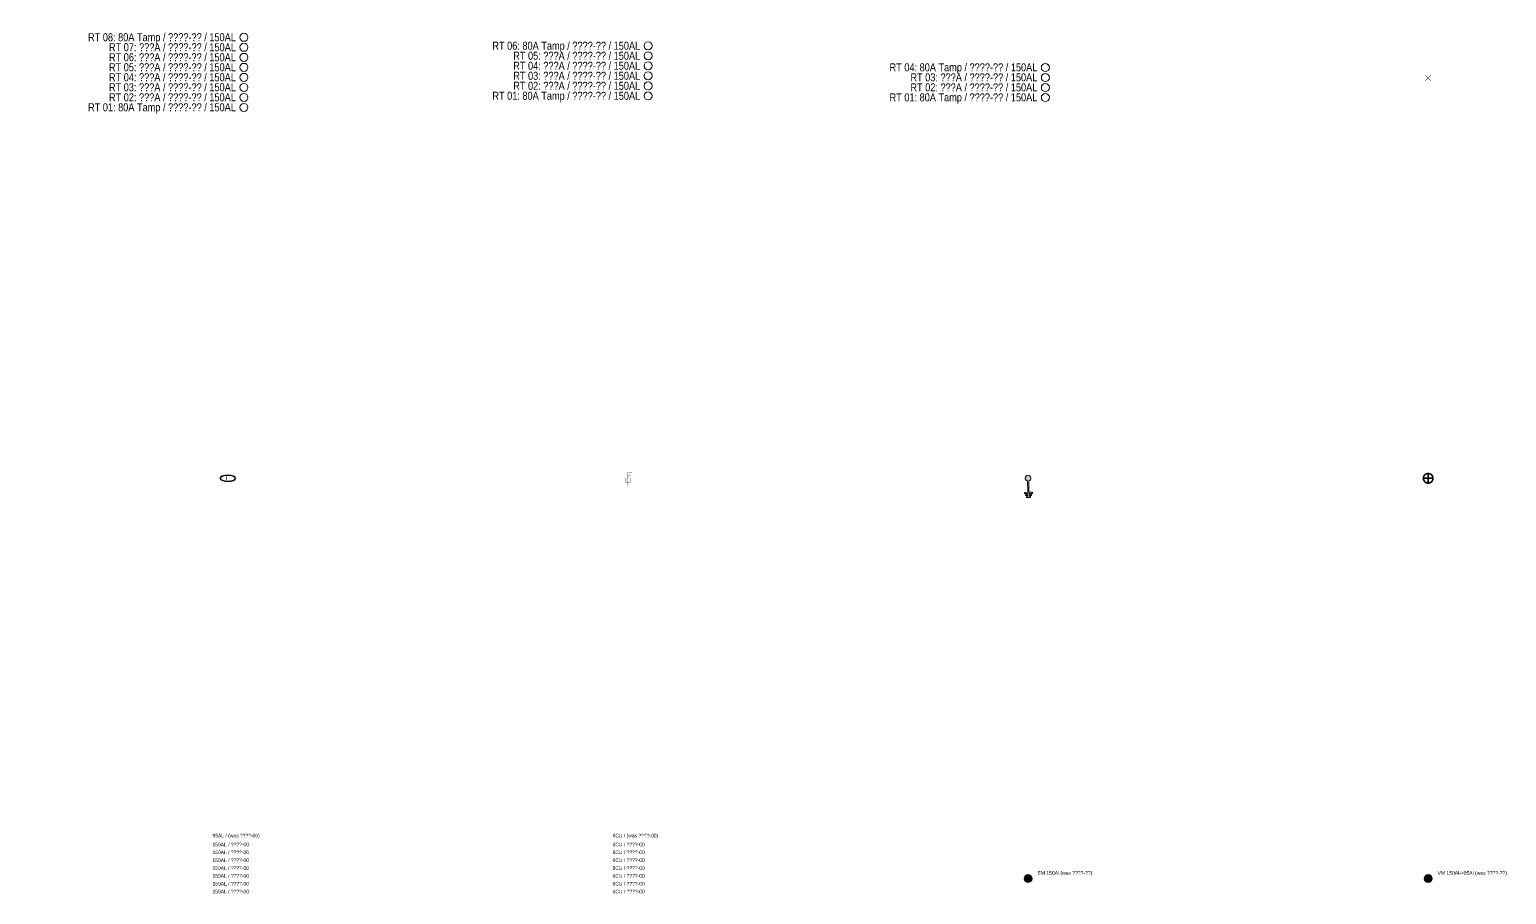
# Model space of a CAD drawing. Extents: x -25 to 358, y -10 to 454.
# Drawn here: x -24.8 to 159.8, y 98 to 206.1 of the extents above; entities that cross this region are included whole.
import ezdxf
from ezdxf.enums import TextEntityAlignment as Align

# ---------------------------------------------------------------- set-up
doc = ezdxf.new("R2018")
doc.units = 0
doc.header["$MEASUREMENT"] = 0
doc.linetypes.add('DASHED', pattern=[0.75, 0.5, -0.25])
for name, color, linetype, lineweight, true_color in [('01 - Aardpen', 160, 'Continuous', 0, 0x1940ff), ('Aansluiting LS K04', 3, 'DASHED', 0, 0x00f000), ('Aansluiting LS K05', 6, 'DASHED', 0, 0xeb00eb)]:
    doc.layers.add(name, color=color, linetype=linetype, lineweight=lineweight, true_color=true_color)
for name, color, linetype, lineweight in [('01 - Bestaande kabel', 125, 'Continuous', 0), ('01 - Geulbak', 18, 'Continuous', 0), ('Aansluiting LS K01', 120, 'DASHED', 0), ('Aansluiting LS K02', 52, 'DASHED', 0), ('Aansluiting LS K03', 5, 'DASHED', 0), ('Aansluiting LS K06', 30, 'DASHED', 0), ('Aansluiting LS K07', 252, 'DASHED', 0), ('Aansluiting LS K08', 244, 'DASHED', 0), ('Knooppunt LS AM', 7, 'Continuous', 0)]:
    doc.layers.add(name, color=color, linetype=linetype, lineweight=lineweight)
for name, color, linetype in [('01 - Diversen', 7, 'Continuous'), ('01 - Station', 7, 'Continuous'), ('TEST_INSERT', 7, 'Continuous')]:
    doc.layers.add(name, color=color, linetype=linetype)
doc.styles.add('TECHBASE_ARIAL_NOVA_LIGHT', font='ArialNova-Light.ttf')

# ---------------------------------------------------------------- blocks, each defined once
blk = doc.blocks.new('TB_NIEUWE MOF__40955691265E_B54C1F3F_ANL1_TEXT1_H045')
h = blk.add_hatch(color=0)
h.dxf.hatch_style = 1
edge = h.paths.add_edge_path()
edge.add_arc((0, 0), 0.5, 0, 360)
at = {"layer": 'Knooppunt LS AM'}
blk.add_circle((0, 0), 0.5, dxfattribs=at)
at = {"style": 'TECHBASE_ARIAL_NOVA_LIGHT'}
blk.add_attdef('MOF_TEKST', text='', height=0.45, dxfattribs=at).set_placement((1.18, 0.93), align=Align.TOP_LEFT)
blk = doc.blocks.new('TB_MOF bestaand-nieuw__40955691265E_0B312397_ANL1_TEXT1_H045')
h = blk.add_hatch(color=0)
h.dxf.hatch_style = 1
h.paths.add_polyline_path([(0, 0.5), (0, -0.5, 0.414214), (0.5, 0, 0.414214)])
at = {"layer": '01 - Bestaande kabel'}
h = blk.add_hatch(color=256, dxfattribs=at)
h.dxf.hatch_style = 1
h.paths.add_polyline_path([(-0.5, 0, 0.414214), (0, -0.5), (0, 0.5, 0.414214)])
blk.add_lwpolyline([(0, 0.5), (0, -0.5)], dxfattribs=at)
at = {"layer": '01 - Station'}
blk.add_lwpolyline([(0, 0.5), (0, -0.5)], dxfattribs=at)
at = {"layer": 'Knooppunt LS AM'}
blk.add_circle((0, 0), 0.5, dxfattribs=at)
at = {"style": 'TECHBASE_ARIAL_NOVA_LIGHT'}
blk.add_attdef('MOF_TEKST', text='', height=0.45, dxfattribs=at).set_placement((1.18, 0.93), align=Align.TOP_LEFT)
blk = doc.blocks.new('TB_OVK__40955691265E_DDF4D722_ANL1')
at = {"layer": '01 - Diversen', "true_color": 0x58ba48, "transparency": 33554687}
h = blk.add_hatch(color=85, dxfattribs=at)
h.dxf.hatch_style = 1
edge = h.paths.add_edge_path()
edge.add_ellipse((0, 0), major_axis=(0.984, -0.004), ratio=0.427896, start_angle=0, end_angle=360)
edge = h.paths.add_edge_path(flags=16)
edge.add_ellipse((0, 0), major_axis=(0.89, -0.003), ratio=0.403729, start_angle=0, end_angle=360)
at = {"layer": '01 - Bestaande kabel', "color": 85, "true_color": 0x58ba48}
for points, const_width in [([(-0.13, -0.27), (-0.13, 0.27)], 0.1), ([(-0.13, 0.27), (0.18, 0.27)], 0.005), ([(-0.13, 0.13), (0.14, 0.13)], 0.005), ([(-0.13, -0.01), (0.1, -0.01)], 0.005), ([(-0.13, -0.12), (0.03, -0.13)], 0.005)]:
    blk.add_lwpolyline(points, dxfattribs=dict(at, const_width=const_width))
for major_axis, ratio in [((0.984, -0.004), 0.427896), ((0.89, -0.003), 0.403729)]:
    blk.add_ellipse((0, 0), major_axis=major_axis, ratio=ratio, dxfattribs=at)
blk = doc.blocks.new('TB_Flatkast__40955691265E_691F6D24_ANL1')
at = {"layer": '01 - Geulbak', "linetype": 'Continuous', "const_width": 0.1}
for points in [[(0, -0.99), (-0.57, -1), (-0.58, 0.08)], [(0, -1.94), (0, 1.43), (1, 1.43)], [(0, 0.7), (0.73, 0.71)], [(0, 0.12), (0.33, 0.12)], [(0, -0.99), (0.71, -0.98), (0.7, 0.07)]]:
    blk.add_lwpolyline(points, dxfattribs=at)
blk = doc.blocks.new('TB_Aardpen 4.0__40955691265E_36F1E074_ANL1')
at = {"layer": '01 - Aardpen', "transparency": 33554687}
h = blk.add_hatch(color=5, dxfattribs=at)
h.dxf.hatch_style = 1
edge = h.paths.add_edge_path()
edge.add_line((0.08, -0.33), (0.08, -1.75))
edge.add_line((0.08, -1.75), (0.5, -1.75))
edge.add_line((0.5, -1.75), (0.5, -1.9))
edge.add_line((0.5, -1.9), (0.08, -1.9))
edge.add_line((0.08, -1.9), (0.08, -2))
edge.add_line((0.08, -2), (0.38, -2))
edge.add_line((0.38, -2), (0.38, -2.15))
edge.add_line((0.38, -2.15), (0.08, -2.15))
edge.add_line((0.08, -2.15), (0.08, -2.25))
edge.add_line((0.08, -2.25), (0.25, -2.25))
edge.add_line((0.25, -2.25), (0.25, -2.4))
edge.add_line((0.25, -2.4), (-0.25, -2.4))
edge.add_line((-0.25, -2.4), (-0.25, -2.25))
edge.add_line((-0.25, -2.25), (-0.08, -2.25))
edge.add_line((-0.08, -2.25), (-0.08, -2.15))
edge.add_line((-0.08, -2.15), (-0.38, -2.15))
edge.add_line((-0.38, -2.15), (-0.38, -2))
edge.add_line((-0.38, -2), (-0.08, -2))
edge.add_line((-0.08, -2), (-0.08, -1.9))
edge.add_line((-0.08, -1.9), (-0.5, -1.9))
edge.add_line((-0.5, -1.9), (-0.5, -1.75))
edge.add_line((-0.5, -1.75), (-0.08, -1.75))
edge.add_line((-0.08, -1.75), (-0.08, -0.33))
edge.add_arc((0, 0), 0.338, -77.1867, 257.1867, ccw=False)
at = {"layer": '01 - Aardpen', "color": 0}
blk.add_lwpolyline([(0.08, -0.33), (0.08, -1.75), (0.5, -1.75), (0.5, -1.9), (0.08, -1.9), (0.08, -2), (0.38, -2), (0.38, -2.15), (0.08, -2.15), (0.08, -2.25), (0.25, -2.25), (0.25, -2.4), (-0.25, -2.4), (-0.25, -2.25), (-0.08, -2.25), (-0.08, -2.15), (-0.38, -2.15), (-0.38, -2), (-0.08, -2), (-0.08, -1.9), (-0.5, -1.9), (-0.5, -1.75), (-0.08, -1.75), (-0.08, -0.33, -8.905885)], format="xyb", close=True, dxfattribs=at)
blk = doc.blocks.new('TB_Lampie__40955691265E_17A284B9_ANL1')
at = {"const_width": 0.2}
blk.add_lwpolyline([(-0.6, 0.03, 1.031433), (0.6, 0.01, 0.965968)], format="xyb", close=True, dxfattribs=at)
for points in [[(-0.6, 0), (0.6, 0)], [(0, 0.6), (0, -0.6)]]:
    blk.add_lwpolyline(points, dxfattribs=at)
blk = doc.blocks.new('TB_RT 1-8 LS__40955691265E_F9EFD97A_ANL1_RT_BACK1')
at = {"linetype": 'DASHED'}
blk.add_wipeout([(-24.77, 6.05), (2.92, 6.05), (2.92, -4.82), (-24.77, -4.82)], dxfattribs=at)
at = {"layer": 'Aansluiting LS K01', "linetype": 'Continuous'}
blk.add_circle((2.01, -3.67), 0.5, dxfattribs=at)
at = {"layer": 'Aansluiting LS K02', "linetype": 'Continuous'}
blk.add_circle((2.01, -2.42), 0.5, dxfattribs=at)
at = {"layer": 'Aansluiting LS K03', "linetype": 'Continuous'}
blk.add_circle((2.01, -1.17), 0.5, dxfattribs=at)
at = {"layer": 'Aansluiting LS K04', "linetype": 'Continuous'}
blk.add_circle((2.01, 0.08), 0.5, dxfattribs=at)
at = {"layer": 'Aansluiting LS K05', "linetype": 'Continuous'}
blk.add_circle((2.01, 1.33), 0.5, dxfattribs=at)
at = {"layer": 'Aansluiting LS K06', "linetype": 'Continuous'}
blk.add_circle((2.01, 2.58), 0.5, dxfattribs=at)
at = {"layer": 'Aansluiting LS K07', "linetype": 'Continuous'}
blk.add_circle((2.01, 3.83), 0.5, dxfattribs=at)
at = {"layer": 'Aansluiting LS K08', "linetype": 'Continuous'}
blk.add_circle((2.01, 5.08), 0.5, dxfattribs=at)
at = {"layer": 'Aansluiting LS K01', "style": 'TECHBASE_ARIAL_NOVA_LIGHT'}
blk.add_attdef('RT_01:', text='', height=1, dxfattribs=at).set_placement((1.01, -4.16), align=Align.RIGHT)
at = {"layer": 'Aansluiting LS K02', "style": 'TECHBASE_ARIAL_NOVA_LIGHT'}
blk.add_attdef('RT_02:', text='', height=1, dxfattribs=at).set_placement((1.01, -2.91), align=Align.RIGHT)
at = {"layer": 'Aansluiting LS K03', "style": 'TECHBASE_ARIAL_NOVA_LIGHT'}
blk.add_attdef('RT_03:', text='', height=1, dxfattribs=at).set_placement((1.01, -1.66), align=Align.RIGHT)
at = {"layer": 'Aansluiting LS K04', "style": 'TECHBASE_ARIAL_NOVA_LIGHT'}
blk.add_attdef('RT_04:', text='', height=1, dxfattribs=at).set_placement((1.01, -0.41), align=Align.RIGHT)
at = {"layer": 'Aansluiting LS K05', "style": 'TECHBASE_ARIAL_NOVA_LIGHT'}
blk.add_attdef('RT_05:', text='', height=1, dxfattribs=at).set_placement((1.01, 0.84), align=Align.RIGHT)
at = {"layer": 'Aansluiting LS K06', "style": 'TECHBASE_ARIAL_NOVA_LIGHT'}
blk.add_attdef('RT_06:', text='', height=1, dxfattribs=at).set_placement((1.01, 2.09), align=Align.RIGHT)
at = {"layer": 'Aansluiting LS K07', "style": 'TECHBASE_ARIAL_NOVA_LIGHT'}
blk.add_attdef('RT_07:', text='', height=1, dxfattribs=at).set_placement((1.01, 3.34), align=Align.RIGHT)
at = {"layer": 'Aansluiting LS K08', "style": 'TECHBASE_ARIAL_NOVA_LIGHT'}
blk.add_attdef('RT_08:', text='', height=1, dxfattribs=at).set_placement((1.01, 4.59), align=Align.RIGHT)
blk = doc.blocks.new('TB_RT 1-6 LS__40955691265E_C92ADE7D_ANL1_RT_BACK1')
at = {"linetype": 'DASHED'}
blk.add_wipeout([(-24.25, 4.98), (3.44, 4.98), (3.44, -3.39), (-24.25, -3.39)], dxfattribs=at)
at = {"layer": 'Aansluiting LS K01', "linetype": 'Continuous'}
blk.add_circle((2.53, -2.23), 0.5, dxfattribs=at)
at = {"layer": 'Aansluiting LS K02', "linetype": 'Continuous'}
blk.add_circle((2.53, -0.98), 0.5, dxfattribs=at)
at = {"layer": 'Aansluiting LS K03', "linetype": 'Continuous'}
blk.add_circle((2.53, 0.27), 0.5, dxfattribs=at)
at = {"layer": 'Aansluiting LS K04', "linetype": 'Continuous'}
blk.add_circle((2.53, 1.52), 0.5, dxfattribs=at)
at = {"layer": 'Aansluiting LS K05', "linetype": 'Continuous'}
blk.add_circle((2.53, 2.77), 0.5, dxfattribs=at)
at = {"layer": 'Aansluiting LS K06', "linetype": 'Continuous'}
blk.add_circle((2.53, 4.02), 0.5, dxfattribs=at)
at = {"layer": 'Aansluiting LS K01', "style": 'TECHBASE_ARIAL_NOVA_LIGHT'}
blk.add_attdef('RT_01:', text='', height=1, dxfattribs=at).set_placement((1.53, -2.72), align=Align.RIGHT)
at = {"layer": 'Aansluiting LS K02', "style": 'TECHBASE_ARIAL_NOVA_LIGHT'}
blk.add_attdef('RT_02:', text='', height=1, dxfattribs=at).set_placement((1.53, -1.47), align=Align.RIGHT)
at = {"layer": 'Aansluiting LS K03', "style": 'TECHBASE_ARIAL_NOVA_LIGHT'}
blk.add_attdef('RT_03:', text='', height=1, dxfattribs=at).set_placement((1.53, -0.22), align=Align.RIGHT)
at = {"layer": 'Aansluiting LS K04', "style": 'TECHBASE_ARIAL_NOVA_LIGHT'}
blk.add_attdef('RT_04:', text='', height=1, dxfattribs=at).set_placement((1.53, 1.03), align=Align.RIGHT)
at = {"layer": 'Aansluiting LS K05', "style": 'TECHBASE_ARIAL_NOVA_LIGHT'}
blk.add_attdef('RT_05:', text='', height=1, dxfattribs=at).set_placement((1.53, 2.28), align=Align.RIGHT)
at = {"layer": 'Aansluiting LS K06', "style": 'TECHBASE_ARIAL_NOVA_LIGHT'}
blk.add_attdef('RT_06:', text='', height=1, dxfattribs=at).set_placement((1.53, 3.53), align=Align.RIGHT)
blk = doc.blocks.new('TB_RT 1-4 LS__40955691265E_8F8ADB0A_ANL1_RT_BACK1')
at = {"linetype": 'DASHED'}
blk.add_wipeout([(-24.62, 2.29), (3.07, 2.29), (3.07, -3.59), (-24.62, -3.59)], dxfattribs=at)
at = {"layer": 'Aansluiting LS K01', "linetype": 'Continuous'}
blk.add_circle((2.16, -2.44), 0.5, dxfattribs=at)
at = {"layer": 'Aansluiting LS K02', "linetype": 'Continuous'}
blk.add_circle((2.16, -1.19), 0.5, dxfattribs=at)
at = {"layer": 'Aansluiting LS K03', "linetype": 'Continuous'}
blk.add_circle((2.16, 0.06), 0.5, dxfattribs=at)
at = {"layer": 'Aansluiting LS K04', "linetype": 'Continuous'}
blk.add_circle((2.16, 1.31), 0.5, dxfattribs=at)
at = {"layer": 'Aansluiting LS K01', "style": 'TECHBASE_ARIAL_NOVA_LIGHT'}
blk.add_attdef('RT_01:', text='', height=1, dxfattribs=at).set_placement((1.16, -2.92), align=Align.RIGHT)
at = {"layer": 'Aansluiting LS K02', "style": 'TECHBASE_ARIAL_NOVA_LIGHT'}
blk.add_attdef('RT_02:', text='', height=1, dxfattribs=at).set_placement((1.16, -1.67), align=Align.RIGHT)
at = {"layer": 'Aansluiting LS K03', "style": 'TECHBASE_ARIAL_NOVA_LIGHT'}
blk.add_attdef('RT_03:', text='', height=1, dxfattribs=at).set_placement((1.16, -0.42), align=Align.RIGHT)
at = {"layer": 'Aansluiting LS K04', "style": 'TECHBASE_ARIAL_NOVA_LIGHT'}
blk.add_attdef('RT_04:', text='', height=1, dxfattribs=at).set_placement((1.16, 0.83), align=Align.RIGHT)
blk = doc.blocks.new('TB_Zekering__40955691265E_3E50730F_ANL1')
at = {"color": 0, "linetype": 'Continuous', "const_width": 0.05}
for points in [[(-0.36, 0.34), (0.35, -0.35)], [(-0.35, -0.35), (0.35, 0.35)]]:
    blk.add_lwpolyline(points, dxfattribs=at)

msp = doc.modelspace()

# ---------------------------------------------------------------- block references
at = {"layer": 'TEST_INSERT'}
for name, p, values in [('TB_RT 1-8 LS__40955691265E_F9EFD97A_ANL1_RT_BACK1', (0, 200), {'RT_08:': 'RT 08: 80A Tamp / ????-?? / 150AL', 'RT_07:': 'RT 07: ???A / ????-?? / 150AL', 'RT_06:': 'RT 06: ???A / ????-?? / 150AL', 'RT_05:': 'RT 05: ???A / ????-?? / 150AL', 'RT_04:': 'RT 04: ???A / ????-?? / 150AL', 'RT_03:': 'RT 03: ???A / ????-?? / 150AL', 'RT_02:': 'RT 02: ???A / ????-?? / 150AL', 'RT_01:': 'RT 01: 80A Tamp / ????-?? / 150AL'}), ('TB_RT 1-6 LS__40955691265E_C92ADE7D_ANL1_RT_BACK1', (50, 200), {'RT_06:': 'RT 06: 80A Tamp / ????-?? / 150AL', 'RT_05:': 'RT 05: ???A / ????-?? / 150AL', 'RT_04:': 'RT 04: ???A / ????-?? / 150AL', 'RT_03:': 'RT 03: ???A / ????-?? / 150AL', 'RT_02:': 'RT 02: ???A / ????-?? / 150AL', 'RT_01:': 'RT 01: 80A Tamp / ????-?? / 150AL'}), ('TB_RT 1-4 LS__40955691265E_8F8ADB0A_ANL1_RT_BACK1', (100, 200), {'RT_01:': 'RT 01: 80A Tamp / ????-?? / 150AL', 'RT_02:': 'RT 02: ???A / ????-?? / 150AL', 'RT_03:': 'RT 03: ???A / ????-?? / 150AL', 'RT_04:': 'RT 04: 80A Tamp / ????-?? / 150AL'})]:
    msp.add_blockref(name, p, dxfattribs=at).add_auto_attribs(values)
for name, p in [('TB_Zekering__40955691265E_3E50730F_ANL1', (150, 200)), ('TB_OVK__40955691265E_DDF4D722_ANL1', (0, 150)), ('TB_Lampie__40955691265E_17A284B9_ANL1', (150, 150))]:
    msp.add_blockref(name, p, dxfattribs=at)
at = {"layer": 'TEST_INSERT', "xscale": 0.5, "yscale": 0.5, "zscale": 0.5}
msp.add_blockref('TB_Flatkast__40955691265E_691F6D24_ANL1', (50, 150), dxfattribs=at)
at = {"layer": 'TEST_INSERT', "rotation": 1.188975954334416}
msp.add_blockref('TB_Aardpen 4.0__40955691265E_36F1E074_ANL1', (100, 150), dxfattribs=at)
at = {"layer": 'TEST_INSERT'}
ref = msp.add_blockref('TB_NIEUWE MOF__40955691265E_B54C1F3F_ANL1_TEXT1_H045', (100, 100), dxfattribs=at)
lines = msp.add_mtext('EM 150Al (was ????-??)', dxfattribs={"layer": '0', "insert": (101.18, 100.93), "char_height": 0.45, "attachment_point": 1, "style": 'TECHBASE_ARIAL_NOVA_LIGHT', "bg_fill": 3, "box_fill_scale": 1.5, "bg_fill_color": 256, "bg_fill_transparency": 0})
ref.add_attrib('MOF_TEKST', '', (101.18, 100.93)).embed_mtext(lines)
ref = msp.add_blockref('TB_MOF bestaand-nieuw__40955691265E_0B312397_ANL1_TEXT1_H045', (150, 100), dxfattribs=at)
lines = msp.add_mtext('VM 150Al->95Al (was ????-??)', dxfattribs={"layer": '0', "insert": (151.18, 100.93), "char_height": 0.45, "attachment_point": 1, "style": 'TECHBASE_ARIAL_NOVA_LIGHT', "bg_fill": 3, "box_fill_scale": 1.5, "bg_fill_color": 256, "bg_fill_transparency": 0})
ref.add_attrib('MOF_TEKST', '', (151.18, 100.93)).embed_mtext(lines)

# ---------------------------------------------------------------- texts
at = {"layer": '01 - Bestaande kabel', "char_height": 0.45, "width": 6.8, "attachment_point": 7, "style": 'TECHBASE_ARIAL_NOVA_LIGHT', "bg_fill": 3, "box_fill_scale": 1.3, "bg_fill_color": 7, "bg_fill_true_color": 16777215, "bg_fill_transparency": 0}
for s, insert in [('{95AL / (was ????-00)}', (-1.91, 105.01)), ('{6CU / (was ????-00)}', (48.09, 105.01))]:
    msp.add_mtext(s, dxfattribs=dict(at, insert=insert))

# ---------------------------------------------------------------- next in the draw order: texts
at = {"layer": 'Aansluiting LS K01', "char_height": 0.45, "width": 4.8, "attachment_point": 7, "style": 'TECHBASE_ARIAL_NOVA_LIGHT', "bg_fill": 3, "box_fill_scale": 1.3, "bg_fill_color": 7, "bg_fill_true_color": 16777215, "bg_fill_transparency": 0}
for s, insert in [('{150AL / ????-00}', (-1.91, 104.03)), ('{6CU / ????-00}', (48.09, 104.03))]:
    msp.add_mtext(s, dxfattribs=dict(at, insert=insert))

# ---------------------------------------------------------------- next in the draw order: texts
at = {"layer": 'Aansluiting LS K02', "char_height": 0.45, "width": 4.8, "attachment_point": 7, "style": 'TECHBASE_ARIAL_NOVA_LIGHT', "bg_fill": 3, "box_fill_scale": 1.3, "bg_fill_color": 7, "bg_fill_true_color": 16777215, "bg_fill_transparency": 0}
for s, insert in [('{150AL / ????-00}', (-1.91, 103.05)), ('{6CU / ????-00}', (48.09, 103.05))]:
    msp.add_mtext(s, dxfattribs=dict(at, insert=insert))

# ---------------------------------------------------------------- next in the draw order: texts
at = {"layer": 'Aansluiting LS K03', "char_height": 0.45, "width": 4.8, "attachment_point": 7, "style": 'TECHBASE_ARIAL_NOVA_LIGHT', "bg_fill": 3, "box_fill_scale": 1.3, "bg_fill_color": 7, "bg_fill_true_color": 16777215, "bg_fill_transparency": 0}
for s, insert in [('{150AL / ????-00}', (-1.91, 102.07)), ('{6CU / ????-00}', (48.09, 102.07))]:
    msp.add_mtext(s, dxfattribs=dict(at, insert=insert))

# ---------------------------------------------------------------- next in the draw order: texts
at = {"layer": 'Aansluiting LS K04', "char_height": 0.45, "width": 4.8, "attachment_point": 7, "style": 'TECHBASE_ARIAL_NOVA_LIGHT', "bg_fill": 3, "box_fill_scale": 1.3, "bg_fill_color": 7, "bg_fill_true_color": 16777215, "bg_fill_transparency": 0}
for s, insert in [('{150AL / ????-00}', (-1.91, 101.09)), ('{6CU / ????-00}', (48.09, 101.09))]:
    msp.add_mtext(s, dxfattribs=dict(at, insert=insert))

# ---------------------------------------------------------------- next in the draw order: texts
at = {"layer": 'Aansluiting LS K05', "char_height": 0.45, "width": 4.8, "attachment_point": 7, "style": 'TECHBASE_ARIAL_NOVA_LIGHT', "bg_fill": 3, "box_fill_scale": 1.3, "bg_fill_color": 7, "bg_fill_true_color": 16777215, "bg_fill_transparency": 0}
for s, insert in [('{150AL / ????-00}', (-1.91, 100.11)), ('{6CU / ????-00}', (48.09, 100.11))]:
    msp.add_mtext(s, dxfattribs=dict(at, insert=insert))

# ---------------------------------------------------------------- next in the draw order: texts
at = {"layer": 'Aansluiting LS K06', "char_height": 0.45, "width": 4.8, "attachment_point": 7, "style": 'TECHBASE_ARIAL_NOVA_LIGHT', "bg_fill": 3, "box_fill_scale": 1.3, "bg_fill_color": 7, "bg_fill_true_color": 16777215, "bg_fill_transparency": 0}
for s, insert in [('{150AL / ????-00}', (-1.91, 99.13)), ('{6CU / ????-00}', (48.09, 99.13))]:
    msp.add_mtext(s, dxfattribs=dict(at, insert=insert))

# ---------------------------------------------------------------- next in the draw order: texts
at = {"layer": 'Aansluiting LS K07', "char_height": 0.45, "width": 4.8, "attachment_point": 7, "style": 'TECHBASE_ARIAL_NOVA_LIGHT', "bg_fill": 3, "box_fill_scale": 1.3, "bg_fill_color": 7, "bg_fill_true_color": 16777215, "bg_fill_transparency": 0}
for s, insert in [('{150AL / ????-00}', (-1.91, 98.15)), ('{6CU / ????-00}', (48.09, 98.15))]:
    msp.add_mtext(s, dxfattribs=dict(at, insert=insert))

doc.saveas('drawing.dxf')
